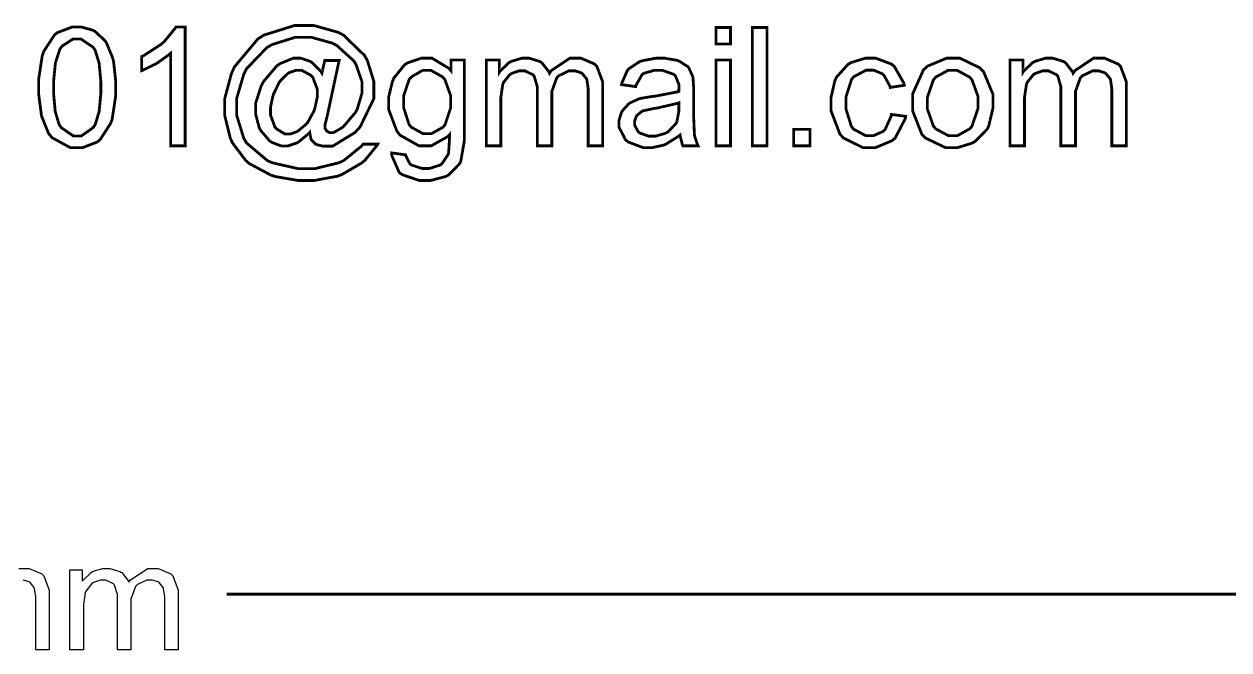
# Model space of a CAD drawing. Extents: x 1.04 to 7.6, y 1.38 to 10.43.
# Drawn here: x 4.434 to 5.73, y 8.874 to 9.547 of the extents above; entities that cross this region are included whole.
import ezdxf

# ---------------------------------------------------------------- set-up
doc = ezdxf.new("R2010")
doc.units = 0
doc.layers.get('0').update_dxf_attribs({"linetype": 'CONTINUOUS'})

msp = doc.modelspace()

# ---------------------------------------------------------------- linework, layer by layer
at = {"color": 250, "const_width": 0.003}
for points in [[(4.45014, 9.47922), (4.45014, 9.48833), (4.45394, 9.51329), (4.45475, 9.51557), (4.45551, 9.5179), (4.46701, 9.5356), (4.46853, 9.53683), (4.47006, 9.53808), (4.48617, 9.54422), (4.49154, 9.54422), (4.49599, 9.54422), (4.50819, 9.54081), (4.5095, 9.5401), (4.51074, 9.53944), (4.52138, 9.52951), (4.52225, 9.52821), (4.52306, 9.52696), (4.52957, 9.51118), (4.53006, 9.50928), (4.53054, 9.50743), (4.53293, 9.48628), (4.53293, 9.47922), (4.53293, 9.47021), (4.52914, 9.44536), (4.52838, 9.44303), (4.52756, 9.44075), (4.51611, 9.42301), (4.5146, 9.42176), (4.51307, 9.42051), (4.4969, 9.41433), (4.49154, 9.41433), (4.48432, 9.41433), (4.46442, 9.42524), (4.46268, 9.4274), (4.46056, 9.43007), (4.45324, 9.44835), (4.45014, 9.47151), (4.45014, 9.47922)], [(4.60758, 9.41644), (4.60758, 9.41644), (4.59978, 9.41644), (4.59196, 9.41644), (4.59196, 9.41644), (4.59196, 9.41644), (4.59196, 9.43201), (4.59196, 9.46625), (4.59196, 9.50049), (4.59196, 9.516), (4.59196, 9.516), (4.59099, 9.51514), (4.57867, 9.50618), (4.57715, 9.50526), (4.57563, 9.50439), (4.5619, 9.49767), (4.56071, 9.49718), (4.56071, 9.49718), (4.56071, 9.50478), (4.56071, 9.51232), (4.56071, 9.51232), (4.56288, 9.51335), (4.58197, 9.52576), (4.58361, 9.52724), (4.58524, 9.52869), (4.59685, 9.54286), (4.59754, 9.54422), (4.59754, 9.54422), (4.60254, 9.54422), (4.60758, 9.54422), (4.60758, 9.54422), (4.60758, 9.54422), (4.60758, 9.52431), (4.60758, 9.48036), (4.60758, 9.43642), (4.60758, 9.41644), (4.60758, 9.41644)], [(4.74149, 9.43072), (4.7405, 9.42964), (4.72993, 9.4209), (4.72879, 9.42019), (4.7276, 9.41954), (4.71799, 9.41629), (4.71479, 9.41629), (4.71099, 9.41629), (4.70096, 9.42003), (4.69976, 9.42079), (4.69851, 9.42156), (4.68864, 9.43311), (4.68788, 9.43468), (4.68712, 9.43625), (4.68332, 9.45053), (4.68332, 9.45524), (4.68332, 9.46218), (4.68924, 9.48062), (4.69043, 9.48292), (4.69157, 9.48525), (4.70622, 9.50256), (4.70801, 9.50369), (4.70975, 9.50489), (4.72368, 9.51064), (4.72835, 9.51064), (4.73193, 9.51064), (4.74164, 9.50738), (4.74278, 9.50667), (4.74393, 9.50603), (4.75375, 9.49604), (4.75456, 9.49468), (4.75456, 9.49468), (4.75608, 9.50142), (4.75765, 9.50814), (4.75765, 9.50814), (4.75765, 9.50814), (4.76535, 9.50814), (4.77311, 9.50814), (4.77311, 9.50814), (4.77311, 9.50814), (4.77111, 9.49908), (4.76682, 9.479), (4.76253, 9.45899), (4.76058, 9.44987), (4.76058, 9.44987), (4.76014, 9.44786), (4.75797, 9.43929), (4.75797, 9.43642), (4.75797, 9.43544), (4.75944, 9.43267), (4.75976, 9.43235), (4.76004, 9.43207), (4.76303, 9.43067), (4.76406, 9.43067), (4.76704, 9.43067), (4.7749, 9.43506), (4.77615, 9.43593), (4.77778, 9.43713), (4.79085, 9.45258), (4.79183, 9.45454), (4.79275, 9.45649), (4.79764, 9.4731), (4.79764, 9.47857), (4.79764, 9.48535), (4.79139, 9.50353), (4.79021, 9.50558), (4.78896, 9.50771), (4.77046, 9.52442), (4.76801, 9.52567), (4.76551, 9.52696), (4.74294, 9.53321), (4.73546, 9.53321), (4.72613, 9.53321), (4.70107, 9.52533), (4.69829, 9.52371), (4.69547, 9.52214), (4.67372, 9.49951), (4.67219, 9.49653), (4.67063, 9.4936), (4.66292, 9.46729), (4.66292, 9.4585), (4.66292, 9.44937), (4.67057, 9.42449), (4.67215, 9.42193), (4.67367, 9.41938), (4.69601, 9.4005), (4.69894, 9.39925), (4.70182, 9.39806), (4.72868, 9.39193), (4.73768, 9.39193), (4.74718, 9.39193), (4.77328, 9.39833), (4.77582, 9.39958), (4.77838, 9.40087), (4.79758, 9.41644), (4.79889, 9.41824), (4.79889, 9.41824), (4.80669, 9.41824), (4.81451, 9.41824), (4.81451, 9.41824), (4.81375, 9.41672), (4.80111, 9.40121), (4.79932, 9.39963), (4.79753, 9.39806), (4.77615, 9.38558), (4.77371, 9.38465), (4.77121, 9.38374), (4.74625, 9.37913), (4.73796, 9.37913), (4.72906, 9.37913), (4.70514, 9.38325), (4.70242, 9.38406), (4.69971, 9.38493), (4.6766, 9.39729), (4.67469, 9.39893), (4.67275, 9.40061), (4.65836, 9.41965), (4.65739, 9.42176), (4.65614, 9.42453), (4.65012, 9.44894), (4.65012, 9.45708), (4.65012, 9.46718), (4.65733, 9.49425), (4.65881, 9.4974), (4.66054, 9.50131), (4.68565, 9.53131), (4.68892, 9.53336), (4.69217, 9.53549), (4.72521, 9.54585), (4.73622, 9.54585), (4.74588, 9.54585), (4.77203, 9.53851), (4.7749, 9.537), (4.77772, 9.53554), (4.80029, 9.51372), (4.80197, 9.51079), (4.80339, 9.50831), (4.81039, 9.48579), (4.81039, 9.47825), (4.81039, 9.46713), (4.79568, 9.43685), (4.79275, 9.4336), (4.7901, 9.43072), (4.76617, 9.41607), (4.75819, 9.41607), (4.75575, 9.41607), (4.74914, 9.41764), (4.74854, 9.41792), (4.74789, 9.41824), (4.74338, 9.42264), (4.74311, 9.42318), (4.74289, 9.42356), (4.74154, 9.42985), (4.74149, 9.43072)], [(4.46615, 9.47917), (4.46615, 9.47265), (4.46793, 9.45307), (4.47217, 9.43918), (4.47342, 9.43744), (4.47461, 9.43576), (4.48731, 9.42708), (4.49154, 9.42708), (4.49604, 9.42708), (4.5084, 9.43576), (4.50965, 9.4375), (4.51085, 9.43924), (4.51508, 9.45313), (4.51693, 9.47265), (4.51693, 9.47917), (4.51693, 9.48574), (4.51508, 9.50532), (4.51085, 9.51921), (4.50965, 9.52089), (4.5084, 9.52263), (4.49561, 9.53125), (4.49138, 9.53125), (4.48703, 9.53125), (4.47521, 9.52365), (4.47418, 9.52214), (4.47282, 9.52024), (4.4681, 9.50558), (4.46615, 9.48579), (4.46615, 9.47917)], [(5.17817, 9.52593), (5.17817, 9.52593), (5.17817, 9.53483), (5.17817, 9.54368), (5.17817, 9.54368), (5.17817, 9.54368), (5.18599, 9.54368), (5.19385, 9.54368), (5.19385, 9.54368), (5.19385, 9.54368), (5.19385, 9.53483), (5.19385, 9.52593), (5.19385, 9.52593), (5.19385, 9.52593), (5.18599, 9.52593), (5.17817, 9.52593), (5.17817, 9.52593)], [(5.21733, 9.41644), (5.21733, 9.41644), (5.21733, 9.43636), (5.21733, 9.48008), (5.21733, 9.52382), (5.21733, 9.54368), (5.21733, 9.54368), (5.21733, 9.54368), (5.22515, 9.54368), (5.23296, 9.54368), (5.23296, 9.54368), (5.23296, 9.54368), (5.23296, 9.52382), (5.23296, 9.48008), (5.23296, 9.43636), (5.23296, 9.41644), (5.23296, 9.41644), (5.23296, 9.41644), (5.22515, 9.41644), (5.21733, 9.41644), (5.21733, 9.41644)], [(4.82958, 9.40881), (4.82958, 9.40881), (4.83713, 9.40776), (4.84472, 9.40668), (4.84472, 9.40668), (4.84483, 9.40554), (4.84924, 9.39697), (4.84999, 9.39643), (4.85097, 9.39572), (4.86219, 9.39208), (4.86594, 9.39208), (4.87011, 9.39208), (4.88167, 9.39572), (4.88271, 9.39643), (4.88368, 9.39719), (4.89031, 9.40728), (4.89068, 9.40853), (4.89085, 9.40935), (4.89182, 9.426), (4.89182, 9.42854), (4.89008, 9.42654), (4.87218, 9.41644), (4.86626, 9.41644), (4.85889, 9.41644), (4.83854, 9.4279), (4.83681, 9.43018), (4.83507, 9.43246), (4.82639, 9.4554), (4.82639, 9.463), (4.82639, 9.46912), (4.83035, 9.48551), (4.83117, 9.48736), (4.83192, 9.48926), (4.84347, 9.50358), (4.845, 9.50456), (4.84651, 9.50558), (4.86133, 9.51064), (4.86632, 9.51064), (4.87304, 9.51064), (4.89144, 9.49951), (4.89324, 9.49729), (4.89324, 9.49729), (4.89324, 9.50299), (4.89324, 9.50868), (4.89324, 9.50868), (4.89324, 9.50868), (4.90039, 9.50868), (4.90761, 9.50868), (4.90761, 9.50868), (4.90761, 9.50868), (4.90761, 9.49625), (4.90761, 9.46886), (4.90761, 9.44151), (4.90761, 9.42904), (4.90761, 9.42904), (4.90761, 9.42144), (4.90392, 9.40007), (4.90321, 9.39854), (4.90246, 9.39708), (4.89094, 9.38519), (4.88938, 9.38433), (4.88775, 9.38346), (4.87142, 9.37913), (4.866, 9.37913), (4.85932, 9.37913), (4.8411, 9.38531), (4.83942, 9.3865), (4.83768, 9.38775), (4.82954, 9.40636), (4.82958, 9.40881)], [(4.93132, 9.41644), (4.93132, 9.41644), (4.93132, 9.43088), (4.93132, 9.46257), (4.93132, 9.49431), (4.93132, 9.50868), (4.93132, 9.50868), (4.93132, 9.50868), (4.93832, 9.50868), (4.94536, 9.50868), (4.94536, 9.50868), (4.94536, 9.50868), (4.94536, 9.50217), (4.94536, 9.49567), (4.94536, 9.49567), (4.94607, 9.49681), (4.95568, 9.50586), (4.95687, 9.50651), (4.95806, 9.50722), (4.96946, 9.51064), (4.97325, 9.51064), (4.97743, 9.51064), (4.98893, 9.50711), (4.99001, 9.5064), (4.9911, 9.50569), (4.99875, 9.49582), (4.99924, 9.49451), (5.00103, 9.49724), (5.02111, 9.51064), (5.02783, 9.51064), (5.0331, 9.51064), (5.04775, 9.50435), (5.04899, 9.50304), (5.05018, 9.50179), (5.05643, 9.48519), (5.05643, 9.47965), (5.05643, 9.47965), (5.05643, 9.46978), (5.05643, 9.44808), (5.05643, 9.42637), (5.05643, 9.41644), (5.05643, 9.41644), (5.05643, 9.41644), (5.04861, 9.41644), (5.04081, 9.41644), (5.04081, 9.41644), (5.04081, 9.41644), (5.04081, 9.42557), (5.04081, 9.44547), (5.04081, 9.46544), (5.04081, 9.4745), (5.04081, 9.4745), (5.04081, 9.47786), (5.03944, 9.48731), (5.03922, 9.48796), (5.03896, 9.48867), (5.03435, 9.49425), (5.03369, 9.49462), (5.03299, 9.49507), (5.02647, 9.49713), (5.02431, 9.49713), (5.02024, 9.49713), (5.00917, 9.49175), (5.00814, 9.49067), (5.00706, 9.48958), (5.00168, 9.47487), (5.00168, 9.46994), (5.00168, 9.46994), (5.00168, 9.46158), (5.00168, 9.44319), (5.00168, 9.42486), (5.00168, 9.41644), (5.00168, 9.41644), (5.00168, 9.41644), (4.99387, 9.41644), (4.98606, 9.41644), (4.98606, 9.41644), (4.98606, 9.41644), (4.98606, 9.42583), (4.98606, 9.4464), (4.98606, 9.46696), (4.98606, 9.47629), (4.98606, 9.47629), (4.98606, 9.48019), (4.98286, 9.49104), (4.98226, 9.49192), (4.98161, 9.49278), (4.97265, 9.49713), (4.96972, 9.49713), (4.96669, 9.49713), (4.9585, 9.49425), (4.95757, 9.49365), (4.9566, 9.49311), (4.94982, 9.48465), (4.94943, 9.48351), (4.949, 9.48242), (4.94694, 9.46881), (4.94694, 9.46425), (4.94694, 9.46425), (4.94694, 9.45682), (4.94694, 9.44037), (4.94694, 9.42393), (4.94694, 9.41644), (4.94694, 9.41644), (4.94694, 9.41644), (4.93913, 9.41644), (4.93132, 9.41644), (4.93132, 9.41644)], [(5.1396, 9.428), (5.13813, 9.42681), (5.12414, 9.41808), (5.12283, 9.41754), (5.12147, 9.41704), (5.10954, 9.4145), (5.10558, 9.4145), (5.09972, 9.4145), (5.08356, 9.42068), (5.08219, 9.42188), (5.08083, 9.42313), (5.074, 9.43642), (5.074, 9.44081), (5.074, 9.4439), (5.07656, 9.45221), (5.0771, 9.45313), (5.07758, 9.4541), (5.08431, 9.46153), (5.08518, 9.46208), (5.08599, 9.46268), (5.09538, 9.46696), (5.09646, 9.46724), (5.09722, 9.46744), (5.10878, 9.4694), (5.11035, 9.46957), (5.1135, 9.46994), (5.13672, 9.47444), (5.13824, 9.47493), (5.13824, 9.47547), (5.13835, 9.47808), (5.13835, 9.47894), (5.13835, 9.48232), (5.1346, 9.49175), (5.1339, 9.4924), (5.13286, 9.49333), (5.12028, 9.49767), (5.1161, 9.49767), (5.11199, 9.49767), (5.10064, 9.49442), (5.09978, 9.49376), (5.09885, 9.49317), (5.09233, 9.48178), (5.09196, 9.48008), (5.09196, 9.48008), (5.08431, 9.48118), (5.07667, 9.48221), (5.07667, 9.48221), (5.07699, 9.48389), (5.08274, 9.49713), (5.08356, 9.4981), (5.08431, 9.49914), (5.09592, 9.50683), (5.09744, 9.50738), (5.0989, 9.50792), (5.1135, 9.51064), (5.11838, 9.51064), (5.12315, 9.51064), (5.13639, 9.50836), (5.13764, 9.50786), (5.13883, 9.50743), (5.14789, 9.50157), (5.14849, 9.50087), (5.14903, 9.50017), (5.1531, 9.49126), (5.15338, 9.49018), (5.15349, 9.48953), (5.15419, 9.47928), (5.15419, 9.47586), (5.15419, 9.47586), (5.15419, 9.4655), (5.15419, 9.45508), (5.15419, 9.45508), (5.15419, 9.44824), (5.155, 9.42854), (5.15517, 9.42757), (5.15528, 9.42665), (5.15847, 9.41738), (5.15896, 9.41644), (5.15896, 9.41644), (5.15076, 9.41644), (5.14264, 9.41644), (5.14264, 9.41644), (5.14219, 9.41726), (5.13971, 9.42692), (5.1396, 9.428)], [(5.17817, 9.41644), (5.17817, 9.41644), (5.17817, 9.43088), (5.17817, 9.46257), (5.17817, 9.49431), (5.17817, 9.50868), (5.17817, 9.50868), (5.17817, 9.50868), (5.18599, 9.50868), (5.19385, 9.50868), (5.19385, 9.50868), (5.19385, 9.50868), (5.19385, 9.49431), (5.19385, 9.46257), (5.19385, 9.43088), (5.19385, 9.41644), (5.19385, 9.41644), (5.19385, 9.41644), (5.18599, 9.41644), (5.17817, 9.41644), (5.17817, 9.41644)], [(5.36675, 9.45019), (5.36675, 9.45019), (5.3744, 9.44917), (5.38206, 9.44808), (5.38206, 9.44808), (5.38162, 9.44547), (5.37088, 9.42492), (5.36919, 9.42339), (5.36746, 9.42193), (5.34967, 9.4145), (5.34375, 9.4145), (5.33615, 9.4145), (5.31532, 9.42481), (5.31342, 9.42686), (5.31147, 9.42893), (5.30192, 9.45389), (5.30192, 9.46218), (5.30192, 9.46875), (5.30599, 9.48643), (5.30686, 9.48828), (5.30767, 9.49018), (5.32021, 9.50413), (5.32189, 9.50504), (5.32357, 9.50603), (5.33876, 9.51064), (5.34386, 9.51064), (5.34999, 9.51064), (5.36681, 9.50435), (5.36838, 9.50304), (5.36996, 9.50179), (5.38015, 9.48383), (5.38064, 9.4815), (5.38064, 9.4815), (5.37304, 9.48036), (5.3655, 9.47917), (5.3655, 9.47917), (5.36513, 9.48074), (5.35872, 9.4924), (5.35781, 9.49317), (5.35688, 9.49397), (5.3476, 9.49783), (5.34451, 9.49783), (5.33968, 9.49783), (5.3265, 9.49083), (5.32525, 9.48942), (5.324, 9.48801), (5.31793, 9.46903), (5.31793, 9.46268), (5.31793, 9.45594), (5.32383, 9.43713), (5.32503, 9.43571), (5.32617, 9.43431), (5.33919, 9.42731), (5.34358, 9.42731), (5.34739, 9.42731), (5.35792, 9.43197), (5.35894, 9.43289), (5.35997, 9.43386), (5.36649, 9.44829), (5.36675, 9.45019)], [(5.38954, 9.46257), (5.38954, 9.47206), (5.40136, 9.49838), (5.40375, 9.50043), (5.40571, 9.50217), (5.426, 9.51064), (5.43278, 9.51064), (5.44054, 9.51064), (5.46181, 9.50032), (5.46382, 9.49821), (5.46582, 9.49615), (5.47592, 9.47194), (5.47592, 9.46386), (5.47592, 9.45692), (5.4714, 9.43767), (5.47054, 9.43593), (5.46962, 9.43425), (5.45671, 9.42111), (5.45503, 9.42014), (5.45329, 9.41922), (5.43788, 9.4145), (5.43278, 9.4145), (5.42492, 9.4145), (5.40343, 9.42481), (5.40147, 9.42686), (5.39947, 9.42893), (5.38954, 9.45415), (5.38954, 9.46257)], [(5.49419, 9.41644), (5.49419, 9.41644), (5.49419, 9.43088), (5.49419, 9.46257), (5.49419, 9.49431), (5.49419, 9.50868), (5.49419, 9.50868), (5.49419, 9.50868), (5.50119, 9.50868), (5.50825, 9.50868), (5.50825, 9.50868), (5.50825, 9.50868), (5.50825, 9.50217), (5.50825, 9.49567), (5.50825, 9.49567), (5.50896, 9.49681), (5.51856, 9.50586), (5.51981, 9.50651), (5.521, 9.50722), (5.53239, 9.51064), (5.53618, 9.51064), (5.54036, 9.51064), (5.55181, 9.50711), (5.55296, 9.5064), (5.55404, 9.50569), (5.56168, 9.49582), (5.56212, 9.49451), (5.56396, 9.49724), (5.58399, 9.51064), (5.59071, 9.51064), (5.59597, 9.51064), (5.61062, 9.50435), (5.61187, 9.50304), (5.61312, 9.50179), (5.61936, 9.48519), (5.61936, 9.47965), (5.61936, 9.47965), (5.61936, 9.46978), (5.61936, 9.44808), (5.61936, 9.42637), (5.61936, 9.41644), (5.61936, 9.41644), (5.61936, 9.41644), (5.61149, 9.41644), (5.60368, 9.41644), (5.60368, 9.41644), (5.60368, 9.41644), (5.60368, 9.42557), (5.60368, 9.44547), (5.60368, 9.46544), (5.60368, 9.4745), (5.60368, 9.4745), (5.60368, 9.47786), (5.60238, 9.48731), (5.60215, 9.48796), (5.60189, 9.48867), (5.59728, 9.49425), (5.59663, 9.49462), (5.59592, 9.49507), (5.58942, 9.49713), (5.58724, 9.49713), (5.58317, 9.49713), (5.57206, 9.49175), (5.57101, 9.49067), (5.56993, 9.48958), (5.56461, 9.47487), (5.56461, 9.46994), (5.56461, 9.46994), (5.56461, 9.46158), (5.56461, 9.44319), (5.56461, 9.42486), (5.56461, 9.41644), (5.56461, 9.41644), (5.56461, 9.41644), (5.55675, 9.41644), (5.54893, 9.41644), (5.54893, 9.41644), (5.54893, 9.41644), (5.54893, 9.42583), (5.54893, 9.4464), (5.54893, 9.46696), (5.54893, 9.47629), (5.54893, 9.47629), (5.54893, 9.48019), (5.54574, 9.49104), (5.54514, 9.49192), (5.54449, 9.49278), (5.5356, 9.49713), (5.53267, 9.49713), (5.52957, 9.49713), (5.52138, 9.49425), (5.52046, 9.49365), (5.51947, 9.49311), (5.51275, 9.48465), (5.51237, 9.48351), (5.51193, 9.48242), (5.50988, 9.46881), (5.50988, 9.46425), (5.50988, 9.46425), (5.50988, 9.45682), (5.50988, 9.44037), (5.50988, 9.42393), (5.50988, 9.41644), (5.50988, 9.41644), (5.50988, 9.41644), (5.50201, 9.41644), (5.49419, 9.41644), (5.49419, 9.41644)], [(4.69933, 9.45415), (4.69933, 9.44954), (4.704, 9.43679), (4.70497, 9.43565), (4.70589, 9.43457), (4.7149, 9.42904), (4.71793, 9.42904), (4.72049, 9.42904), (4.72726, 9.43153), (4.72819, 9.43197), (4.72906, 9.43246), (4.73763, 9.43967), (4.73844, 9.4406), (4.73926, 9.44157), (4.74593, 9.45367), (4.74647, 9.45514), (4.74696, 9.45665), (4.74962, 9.46881), (4.74962, 9.47282), (4.74962, 9.47743), (4.74474, 9.49007), (4.74376, 9.49115), (4.74278, 9.49224), (4.73281, 9.49767), (4.72949, 9.49767), (4.72683, 9.49767), (4.71983, 9.49533), (4.71903, 9.49485), (4.71821, 9.49442), (4.71029, 9.48682), (4.70953, 9.48574), (4.70871, 9.48469), (4.70258, 9.47206), (4.70215, 9.47054), (4.70167, 9.46907), (4.69933, 9.4579), (4.69933, 9.45415)], [(4.84239, 9.46414), (4.84239, 9.45757), (4.84836, 9.43913), (4.84961, 9.43772), (4.85081, 9.43636), (4.86344, 9.42942), (4.86768, 9.42942), (4.87218, 9.42942), (4.8845, 9.43631), (4.88574, 9.43767), (4.88693, 9.43907), (4.89307, 9.45751), (4.89307, 9.46365), (4.89307, 9.47006), (4.88678, 9.48768), (4.88553, 9.4891), (4.88428, 9.49056), (4.87158, 9.49767), (4.8674, 9.49767), (4.86296, 9.49767), (4.85086, 9.49061), (4.84967, 9.48921), (4.84842, 9.48785), (4.84239, 9.47011), (4.84239, 9.46414)], [(5.40549, 9.46251), (5.40549, 9.45594), (5.41194, 9.43756), (5.41325, 9.43608), (5.4145, 9.43463), (5.42817, 9.42731), (5.43278, 9.42731), (5.43761, 9.42731), (5.45085, 9.43463), (5.45215, 9.43608), (5.4534, 9.43761), (5.4599, 9.45671), (5.4599, 9.46306), (5.4599, 9.46951), (5.4534, 9.48742), (5.4521, 9.48887), (5.45079, 9.49035), (5.43728, 9.49767), (5.43278, 9.49767), (5.4279, 9.49767), (5.4145, 9.4904), (5.41325, 9.48893), (5.41194, 9.48747), (5.40549, 9.46875), (5.40549, 9.46251)], [(5.13835, 9.46268), (5.13688, 9.46213), (5.11556, 9.45719), (5.11274, 9.45676), (5.11111, 9.45654), (5.09972, 9.454), (5.09907, 9.45367), (5.09836, 9.4534), (5.09326, 9.44922), (5.09293, 9.44863), (5.09256, 9.44808), (5.09071, 9.44299), (5.09071, 9.44125), (5.09071, 9.43869), (5.09467, 9.43158), (5.09549, 9.43088), (5.09625, 9.43024), (5.10601, 9.42676), (5.10932, 9.42676), (5.11333, 9.42676), (5.12424, 9.43007), (5.12543, 9.43072), (5.12657, 9.43138), (5.13519, 9.44032), (5.13574, 9.4414), (5.13612, 9.44233), (5.13824, 9.45335), (5.13824, 9.45697), (5.13824, 9.45697), (5.13835, 9.46268), (5.13835, 9.46268)], [(5.26161, 9.41644), (5.26161, 9.41644), (5.26161, 9.42535), (5.26161, 9.43419), (5.26161, 9.43419), (5.26161, 9.43419), (5.27046, 9.43419), (5.27935, 9.43419), (5.27935, 9.43419), (5.27935, 9.43419), (5.27935, 9.42535), (5.27935, 9.41644), (5.27935, 9.41644), (5.27935, 9.41644), (5.27046, 9.41644), (5.26161, 9.41644), (5.26161, 9.41644)]]:
    msp.add_lwpolyline(points, close=True, dxfattribs=at)
at = {"color": 142}
msp.add_lwpolyline([(4.42871, 8.96197), (4.43494, 8.96197), (4.43983, 8.96197), (4.4534, 8.95622), (4.45449, 8.95503), (4.45568, 8.95383), (4.46143, 8.93847), (4.46143, 8.93332), (4.46143, 8.87429), (4.44689, 8.87429), (4.44689, 8.92833), (4.44689, 8.93147), (4.44564, 8.94026), (4.44536, 8.94092), (4.44521, 8.94157), (4.44097, 8.94678), (4.44038, 8.94721), (4.43972, 8.9476), (4.43354, 8.94937)], dxfattribs=at)
msp.add_lwpolyline([(4.48367, 8.87429), (4.48367, 8.96024), (4.4969, 8.96024), (4.4969, 8.94808), (4.49756, 8.94911), (4.50646, 8.95762), (4.50754, 8.95828), (4.50868, 8.95888), (4.51921, 8.96197), (4.52274, 8.96197), (4.52664, 8.96197), (4.53738, 8.95871), (4.53836, 8.95806), (4.53939, 8.95742), (4.5466, 8.94819), (4.54704, 8.947), (4.54878, 8.94949), (4.56749, 8.96197), (4.57374, 8.96197), (4.57861, 8.96197), (4.59218, 8.95622), (4.59326, 8.95503), (4.59446, 8.95383), (4.60021, 8.93847), (4.60021, 8.93332), (4.60021, 8.87429), (4.58567, 8.87429), (4.58567, 8.92833), (4.58567, 8.93147), (4.58442, 8.94026), (4.58415, 8.94092), (4.58399, 8.94157), (4.57975, 8.94678), (4.57915, 8.94721), (4.5785, 8.9476), (4.57232, 8.94937), (4.57026, 8.94937), (4.56651, 8.94937), (4.55626, 8.9445), (4.55528, 8.94353), (4.55431, 8.94249), (4.54921, 8.92882), (4.54921, 8.92421), (4.54921, 8.87429), (4.53467, 8.87429), (4.53467, 8.93007), (4.53467, 8.93371), (4.53179, 8.94379), (4.53119, 8.94461), (4.5306, 8.94542), (4.52225, 8.94937), (4.51947, 8.94937), (4.51665, 8.94937), (4.50906, 8.94689), (4.50819, 8.94635), (4.50732, 8.94581), (4.50103, 8.93782), (4.5006, 8.93679), (4.50022, 8.93576), (4.49821, 8.92307), (4.49821, 8.91878), (4.49821, 8.87429), (4.48367, 8.87429)], close=True, dxfattribs=at)
at = {"color": 142, "const_width": 0.003}
msp.add_lwpolyline([(4.65213, 8.93419), (7.035, 8.93419)], dxfattribs=at)

doc.saveas('drawing.dxf')
